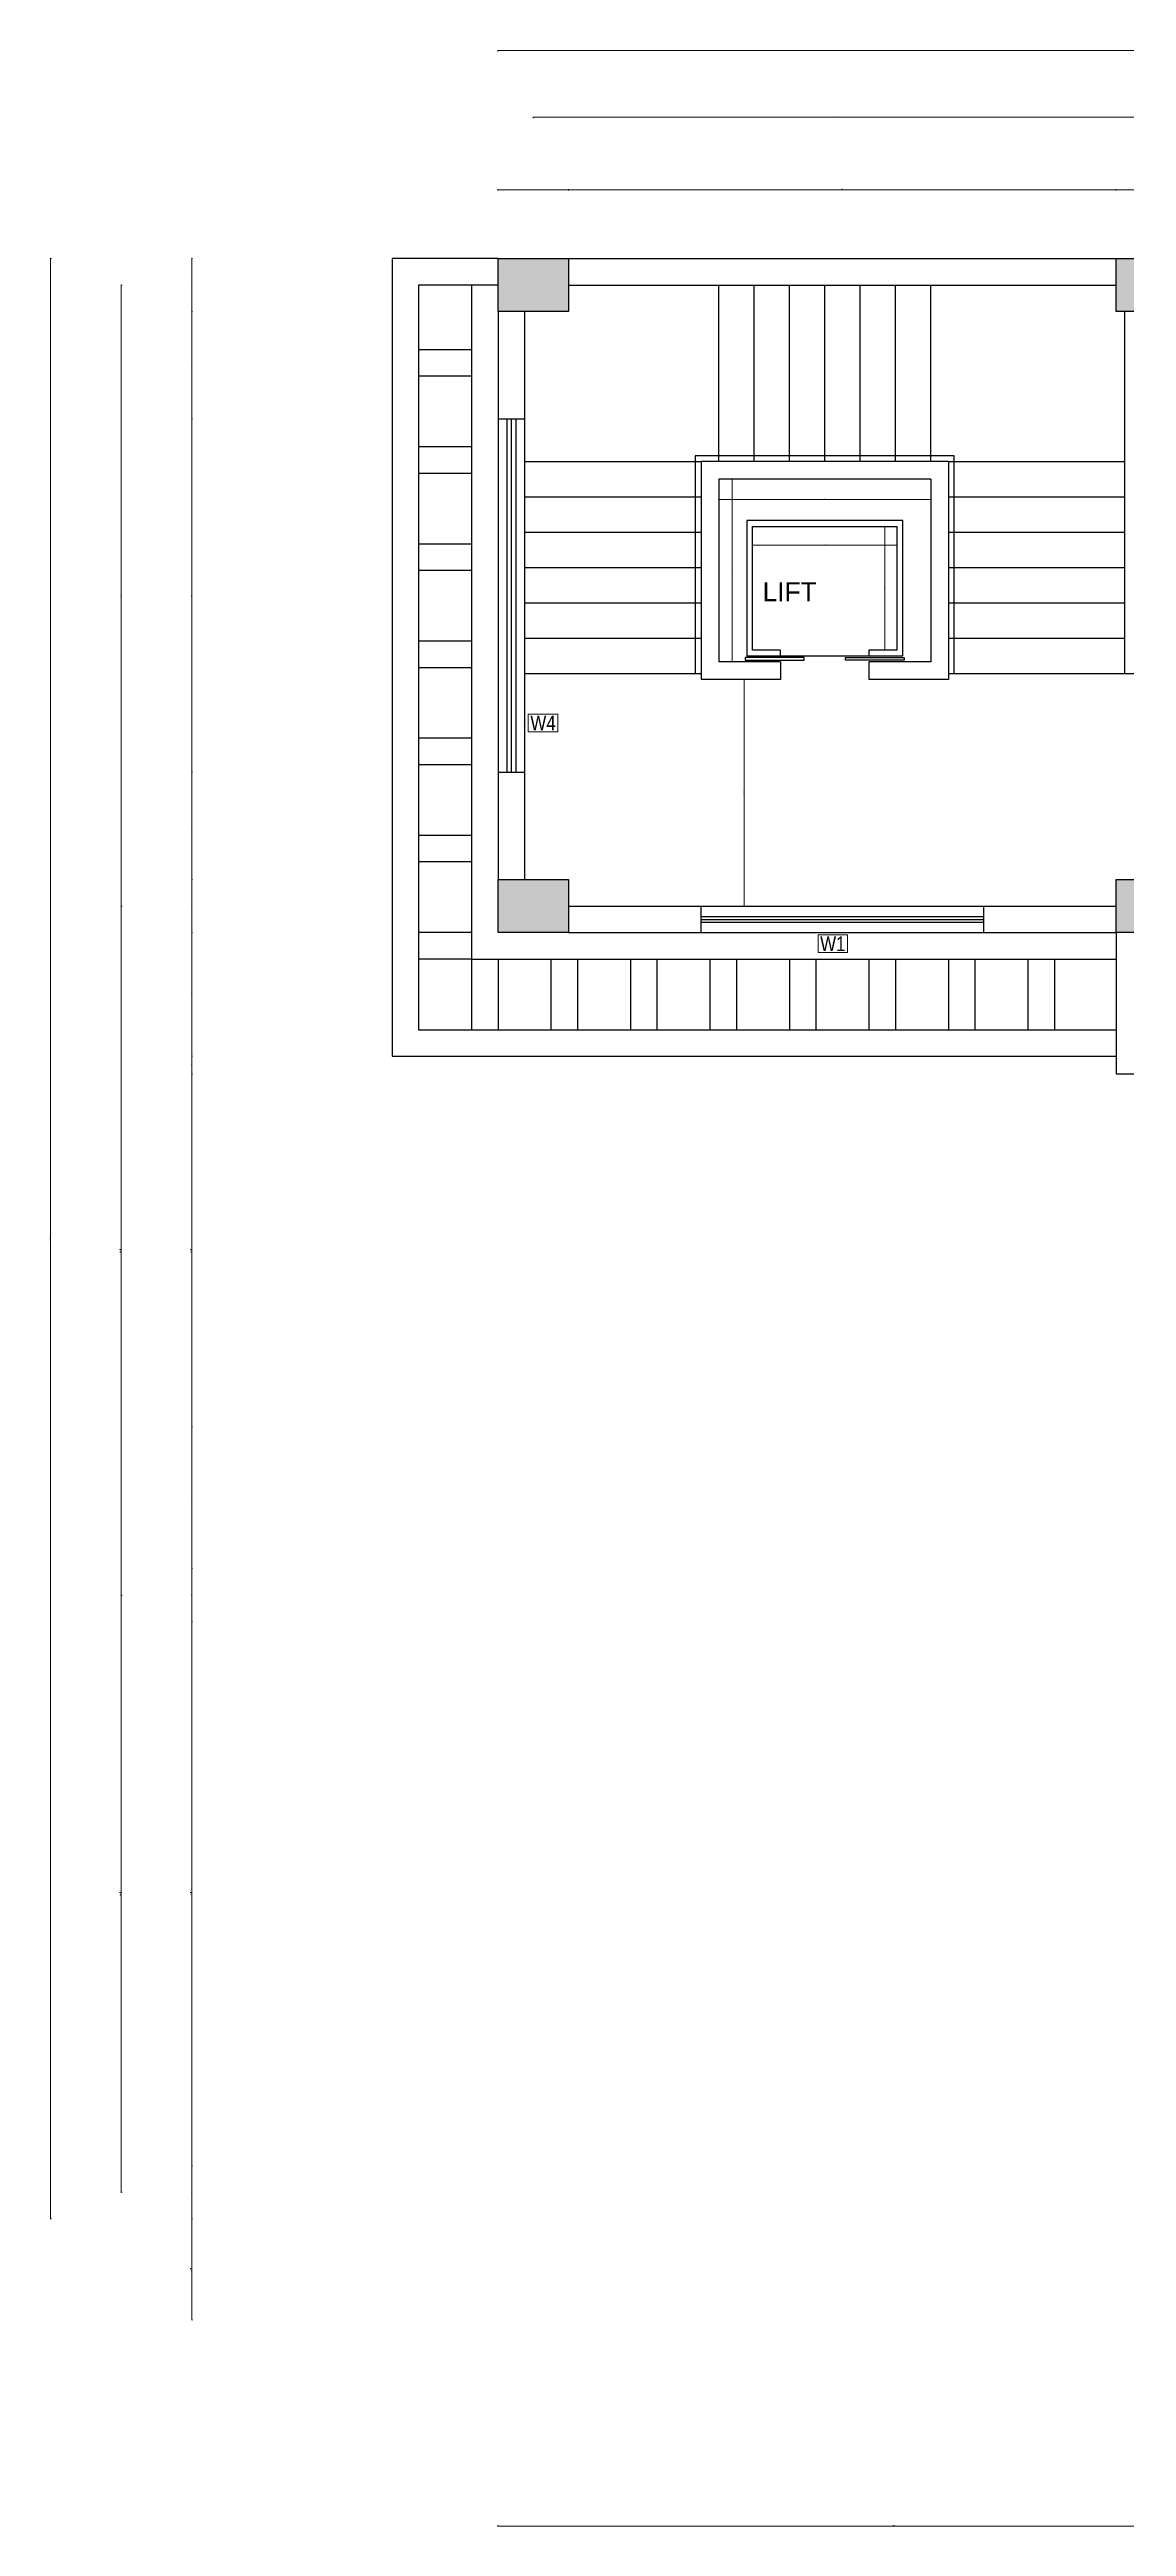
# Model space of a CAD drawing. Header units: inches. Extents: x -301229 to 1083107, y -854236 to 21026.
# Drawn here: x -191337 to -180361, y -617051 to -591807 of the extents above; entities that cross this region are included whole.
import ezdxf

# ---------------------------------------------------------------- set-up
doc = ezdxf.new("R2010")
doc.units = ezdxf.units.IN
doc.header["$MEASUREMENT"] = 0
for name, color, linetype, lineweight in [('dimension', 25, 'Continuous', 20), ('DOOR PLAN', 241, 'Continuous', 25), ('Text', 2, 'Continuous', 20), ('wall', 10, 'Continuous', 30)]:
    doc.layers.add(name, color=color, linetype=linetype, lineweight=lineweight)
doc.styles.add('7 INCH', font='times.ttf', dxfattribs={"height": 7})
doc.styles.add('arial.', font='arial.ttf')
doc.dimstyles.new('Copy of Standard', dxfattribs={"dimtxt": 8, "dimasz": 5, "dimexe": 4, "dimexo": 0.0625, "dimgap": 1.5, "dimtad": 1, "dimdec": 1, "dimzin": 0, "dimdsep": 46, "dimlunit": 4, "dimtxsty": 'Standard', "dimblk": 'OBLIQUE', "dimcen": 0.09, "dimclrd": 1, "dimclre": 1, "dimclrt": 3, "dimadec": 0, "dimazin": 0, "dimtfac": 1, "dimtdec": 1, "dimtix": 1, "dimtofl": 0, "dimtmove": 1, "dimatfit": 3, "dimfxl": 8, "dimfxlon": 1, "dimtolj": 1, "dimtzin": 0, "dimlwd": 15, "dimlwe": 15, "dimarcsym": 0})

# ---------------------------------------------------------------- blocks, each defined once
blk = doc.blocks.new('_Oblique')
at = {"color": 0, "linetype": 'ByBlock', "lineweight": -2}
blk.add_line((-0.5, -0.5), (0.5, 0.5), dxfattribs=at)
blk = doc.blocks.new('*D1515')
at = {"layer": 'Defpoints', "color": 0, "transparency": 16777216}
for p in [(-184516, -596324), (-182356, -596324), (-182356, -596392)]:
    blk.add_point(p, dxfattribs=at)
at = {"layer": 'wall', "color": 1, "lineweight": 15, "transparency": 16777216}
for p, q in [((-184516, -596384), (-184516, -596396)), ((-184516, -596392), (-182356, -596392)), ((-182356, -596384), (-182356, -596396))]:
    blk.add_line(p, q, dxfattribs=at)
at = {"layer": 'wall', "color": 1, "lineweight": 15, "transparency": 16777216, "xscale": 5, "yscale": 5, "zscale": 5, "rotation": 180}
blk.add_blockref('_Oblique', (-184516, -596392), dxfattribs=at)
at = {"layer": 'wall', "color": 1, "lineweight": 15, "transparency": 16777216, "xscale": 5, "yscale": 5, "zscale": 5}
blk.add_blockref('_Oblique', (-182356, -596392), dxfattribs=at)
at = {"layer": 'wall', "color": 3, "transparency": 16777216, "insert": (-183436, -596387), "char_height": 8, "attachment_point": 5}
blk.add_mtext("\\A1;180'", dxfattribs=at)
blk = doc.blocks.new('*D1516')
at = {"layer": 'Defpoints', "color": 0, "transparency": 16777216}
for p in [(-184380, -596187), (-184380, -596187), (-184380, -598047)]:
    blk.add_point(p, dxfattribs=at)
at = {"layer": 'wall', "color": 1, "lineweight": 15, "transparency": 16777216}
for p, q in [((-184380, -596187), (-184384, -596187)), ((-184380, -598047), (-184380, -596187)), ((-184380, -598047), (-184376, -598047))]:
    blk.add_line(p, q, dxfattribs=at)
at = {"layer": 'wall', "color": 1, "lineweight": 15, "transparency": 16777216, "xscale": 5, "yscale": 5, "zscale": 5}
for p, rotation in [((-184380, -596187), 90), ((-184380, -598047), 270)]:
    blk.add_blockref('_Oblique', p, dxfattribs=dict(at, rotation=rotation))
at = {"layer": 'wall', "color": 3, "transparency": 16777216, "insert": (-184385, -597117), "char_height": 8, "attachment_point": 5, "rotation": 90}
blk.add_mtext("\\A1;155'", dxfattribs=at)
blk = doc.blocks.new('*D1517')
at = {"layer": 'Defpoints', "color": 0, "transparency": 16777216}
for p in [(-184171, -596902), (-182701, -596857), (-182701, -596902)]:
    blk.add_point(p, dxfattribs=at)
at = {"layer": 'wall', "color": 1, "lineweight": 15, "transparency": 16777216}
for p, q in [((-184171, -596865), (-184171, -596853)), ((-184171, -596857), (-182701, -596857)), ((-182701, -596865), (-182701, -596853))]:
    blk.add_line(p, q, dxfattribs=at)
at = {"layer": 'wall', "color": 1, "lineweight": 15, "transparency": 16777216, "xscale": 5, "yscale": 5, "zscale": 5, "rotation": 180}
blk.add_blockref('_Oblique', (-184171, -596857), dxfattribs=at)
at = {"layer": 'wall', "color": 1, "lineweight": 15, "transparency": 16777216, "xscale": 5, "yscale": 5, "zscale": 5}
blk.add_blockref('_Oblique', (-182701, -596857), dxfattribs=at)
at = {"layer": 'wall', "color": 3, "transparency": 16777216, "insert": (-183436, -596852), "char_height": 8, "attachment_point": 5}
blk.add_mtext('\\A1;122\'-6"', dxfattribs=at)
blk = doc.blocks.new('*D1518')
at = {"layer": 'Defpoints', "color": 0, "transparency": 16777216}
for p in [(-182919, -596667), (-182986, -597927), (-182823, -597927)]:
    blk.add_point(p, dxfattribs=at)
at = {"layer": 'wall', "color": 1, "lineweight": 15, "transparency": 16777216}
for p, q in [((-182831, -596667), (-182819, -596667)), ((-182823, -596667), (-182823, -597927)), ((-182831, -597927), (-182819, -597927))]:
    blk.add_line(p, q, dxfattribs=at)
at = {"layer": 'wall', "color": 1, "lineweight": 15, "transparency": 16777216, "xscale": 5, "yscale": 5, "zscale": 5}
for p, rotation in [((-182823, -596667), 90), ((-182823, -597927), 270)]:
    blk.add_blockref('_Oblique', p, dxfattribs=dict(at, rotation=rotation))
at = {"layer": 'wall', "color": 3, "transparency": 16777216, "insert": (-182828, -597297), "char_height": 8, "attachment_point": 5, "rotation": 90}
blk.add_mtext("\\A1;105'", dxfattribs=at)
blk = doc.blocks.new('*D1519')
at = {"layer": 'Defpoints', "color": 0, "transparency": 16777216}
for p in [(-184073, -598227), (-184257, -600537), (-184073, -600537)]:
    blk.add_point(p, dxfattribs=at)
at = {"layer": 'wall', "color": 1, "lineweight": 15, "transparency": 16777216}
for p, q in [((-184249, -598227), (-184261, -598227)), ((-184257, -598227), (-184257, -600537)), ((-184249, -600537), (-184261, -600537))]:
    blk.add_line(p, q, dxfattribs=at)
at = {"layer": 'wall', "color": 1, "lineweight": 15, "transparency": 16777216, "xscale": 5, "yscale": 5, "zscale": 5}
for p, rotation in [((-184257, -598227), 90), ((-184257, -600537), 270)]:
    blk.add_blockref('_Oblique', p, dxfattribs=dict(at, rotation=rotation))
at = {"layer": 'wall', "color": 3, "transparency": 16777216, "insert": (-184263, -599382), "char_height": 8, "attachment_point": 5, "rotation": 90}
blk.add_mtext('\\A1;192\'-6"', dxfattribs=at)
blk = doc.blocks.new('*D1458')
at = {"layer": 'Defpoints', "color": 0, "transparency": 16777216}
for p in [(-186766, -593937), (-189886, -594477), (-186766, -594477)]:
    blk.add_point(p, dxfattribs=at)
at = {"layer": 'wall', "color": 1, "lineweight": 15, "transparency": 16777216}
for p, q in [((-189878, -593937), (-189890, -593937)), ((-189886, -593937), (-189886, -594477)), ((-189878, -594477), (-189890, -594477))]:
    blk.add_line(p, q, dxfattribs=at)
at = {"layer": 'wall', "color": 1, "lineweight": 15, "transparency": 16777216, "xscale": 5, "yscale": 5, "zscale": 5}
for p, rotation in [((-189886, -593937), 90), ((-189886, -594477), 270)]:
    blk.add_blockref('_Oblique', p, dxfattribs=dict(at, rotation=rotation))
at = {"layer": 'wall', "color": 3, "transparency": 16777216, "insert": (-189891, -594207), "char_height": 8, "attachment_point": 5, "rotation": 90}
blk.add_mtext("\\A1;45'", dxfattribs=at)
blk = doc.blocks.new('*D1459')
at = {"layer": 'Defpoints', "color": 0, "transparency": 16777216}
for p in [(-186766, -594207), (-190606, -600537), (-186766, -600537)]:
    blk.add_point(p, dxfattribs=at)
at = {"layer": 'wall', "color": 1, "lineweight": 15, "transparency": 16777216}
for p, q in [((-190598, -594207), (-190610, -594207)), ((-190606, -594207), (-190606, -600537)), ((-190598, -600537), (-190610, -600537))]:
    blk.add_line(p, q, dxfattribs=at)
at = {"layer": 'wall', "color": 1, "lineweight": 15, "transparency": 16777216, "xscale": 5, "yscale": 5, "zscale": 5}
for p, rotation in [((-190606, -594207), 90), ((-190606, -600537), 270)]:
    blk.add_blockref('_Oblique', p, dxfattribs=dict(at, rotation=rotation))
at = {"layer": 'wall', "color": 3, "transparency": 16777216, "insert": (-190611, -597372), "char_height": 8, "attachment_point": 5, "rotation": 90}
blk.add_mtext('\\A1;527\'-6"', dxfattribs=at)
blk = doc.blocks.new('*D1480')
at = {"layer": 'Defpoints', "color": 0, "transparency": 16777216}
for p in [(-186766, -594477), (-189886, -595572), (-186766, -595572)]:
    blk.add_point(p, dxfattribs=at)
at = {"layer": 'wall', "color": 1, "lineweight": 15, "transparency": 16777216}
for p, q in [((-189878, -594477), (-189890, -594477)), ((-189886, -594477), (-189886, -595572)), ((-189878, -595572), (-189890, -595572))]:
    blk.add_line(p, q, dxfattribs=at)
at = {"layer": 'wall', "color": 1, "lineweight": 15, "transparency": 16777216, "xscale": 5, "yscale": 5, "zscale": 5}
for p, rotation in [((-189886, -594477), 90), ((-189886, -595572), 270)]:
    blk.add_blockref('_Oblique', p, dxfattribs=dict(at, rotation=rotation))
at = {"layer": 'wall', "color": 3, "transparency": 16777216, "insert": (-189891, -595024), "char_height": 8, "attachment_point": 5, "rotation": 90}
blk.add_mtext('\\A1;91\'-3"', dxfattribs=at)
blk = doc.blocks.new('*D1481')
at = {"layer": 'Defpoints', "color": 0, "transparency": 16777216}
for p in [(-186766, -595572), (-189886, -599172), (-186766, -599172)]:
    blk.add_point(p, dxfattribs=at)
at = {"layer": 'wall', "color": 1, "lineweight": 15, "transparency": 16777216}
for p, q in [((-189878, -595572), (-189890, -595572)), ((-189886, -595572), (-189886, -599172)), ((-189878, -599172), (-189890, -599172))]:
    blk.add_line(p, q, dxfattribs=at)
at = {"layer": 'wall', "color": 1, "lineweight": 15, "transparency": 16777216, "xscale": 5, "yscale": 5, "zscale": 5}
for p, rotation in [((-189886, -595572), 90), ((-189886, -599172), 270)]:
    blk.add_blockref('_Oblique', p, dxfattribs=dict(at, rotation=rotation))
at = {"layer": 'wall', "color": 3, "transparency": 16777216, "insert": (-189891, -597372), "char_height": 8, "attachment_point": 5, "rotation": 90}
blk.add_mtext("\\A1;300'", dxfattribs=at)
blk = doc.blocks.new('*D1482')
at = {"layer": 'Defpoints', "color": 0, "transparency": 16777216}
for p in [(-186766, -599172), (-189886, -600267), (-186766, -600267)]:
    blk.add_point(p, dxfattribs=at)
at = {"layer": 'wall', "color": 1, "lineweight": 15, "transparency": 16777216}
for p, q in [((-189878, -599172), (-189890, -599172)), ((-189886, -599172), (-189886, -600267)), ((-189878, -600267), (-189890, -600267))]:
    blk.add_line(p, q, dxfattribs=at)
at = {"layer": 'wall', "color": 1, "lineweight": 15, "transparency": 16777216, "xscale": 5, "yscale": 5, "zscale": 5}
for p, rotation in [((-189886, -599172), 90), ((-189886, -600267), 270)]:
    blk.add_blockref('_Oblique', p, dxfattribs=dict(at, rotation=rotation))
at = {"layer": 'wall', "color": 3, "transparency": 16777216, "insert": (-189891, -599719), "char_height": 8, "attachment_point": 5, "rotation": 90}
blk.add_mtext('\\A1;91\'-3"', dxfattribs=at)
blk = doc.blocks.new('*D1483')
at = {"layer": 'Defpoints', "color": 0, "transparency": 16777216}
for p in [(-186766, -600267), (-189886, -600807), (-186766, -600807)]:
    blk.add_point(p, dxfattribs=at)
at = {"layer": 'wall', "color": 1, "lineweight": 15, "transparency": 16777216}
for p, q in [((-189878, -600267), (-189890, -600267)), ((-189886, -600267), (-189886, -600807)), ((-189878, -600807), (-189890, -600807))]:
    blk.add_line(p, q, dxfattribs=at)
at = {"layer": 'wall', "color": 1, "lineweight": 15, "transparency": 16777216, "xscale": 5, "yscale": 5, "zscale": 5}
for p, rotation in [((-189886, -600267), 90), ((-189886, -600807), 270)]:
    blk.add_blockref('_Oblique', p, dxfattribs=dict(at, rotation=rotation))
at = {"layer": 'wall', "color": 3, "transparency": 16777216, "insert": (-189891, -600537), "char_height": 8, "attachment_point": 5, "rotation": 90}
blk.add_mtext("\\A1;45'", dxfattribs=at)
blk = doc.blocks.new('*D1484')
at = {"layer": 'Defpoints', "color": 0, "transparency": 16777216}
for p in [(-186766, -600807), (-189886, -602067), (-187846, -602067)]:
    blk.add_point(p, dxfattribs=at)
at = {"layer": 'wall', "color": 1, "lineweight": 15, "transparency": 16777216}
for p, q in [((-189878, -600807), (-189890, -600807)), ((-189886, -600807), (-189886, -602067)), ((-189878, -602067), (-189890, -602067))]:
    blk.add_line(p, q, dxfattribs=at)
at = {"layer": 'wall', "color": 1, "lineweight": 15, "transparency": 16777216, "xscale": 5, "yscale": 5, "zscale": 5}
for p, rotation in [((-189886, -600807), 90), ((-189886, -602067), 270)]:
    blk.add_blockref('_Oblique', p, dxfattribs=dict(at, rotation=rotation))
at = {"layer": 'wall', "color": 3, "transparency": 16777216, "insert": (-189891, -601437), "char_height": 8, "attachment_point": 5, "rotation": 90}
blk.add_mtext("\\A1;105'", dxfattribs=at)
blk = doc.blocks.new('*D1485')
at = {"layer": 'Defpoints', "color": 0, "transparency": 16777216}
for p in [(-177256, -607289), (-189886, -607829), (-177256, -607829)]:
    blk.add_point(p, dxfattribs=at)
at = {"layer": 'wall', "color": 1, "lineweight": 15, "transparency": 16777216}
for p, q in [((-189878, -607289), (-189890, -607289)), ((-189886, -607289), (-189886, -607829)), ((-189878, -607829), (-189890, -607829))]:
    blk.add_line(p, q, dxfattribs=at)
at = {"layer": 'wall', "color": 1, "lineweight": 15, "transparency": 16777216, "xscale": 5, "yscale": 5, "zscale": 5}
for p, rotation in [((-189886, -607289), 90), ((-189886, -607829), 270)]:
    blk.add_blockref('_Oblique', p, dxfattribs=dict(at, rotation=rotation))
at = {"layer": 'wall', "color": 3, "transparency": 16777216, "insert": (-189891, -607559), "char_height": 8, "attachment_point": 5, "rotation": 90}
blk.add_mtext("\\A1;45'", dxfattribs=at)
blk = doc.blocks.new('*D1486')
at = {"layer": 'Defpoints', "color": 0, "transparency": 16777216}
for p in [(-177256, -607829), (-189886, -613375), (-177256, -613375)]:
    blk.add_point(p, dxfattribs=at)
at = {"layer": 'wall', "color": 1, "lineweight": 15, "transparency": 16777216}
for p, q in [((-189878, -607829), (-189890, -607829)), ((-189886, -607829), (-189886, -613375)), ((-189878, -613375), (-189890, -613375))]:
    blk.add_line(p, q, dxfattribs=at)
at = {"layer": 'wall', "color": 1, "lineweight": 15, "transparency": 16777216, "xscale": 5, "yscale": 5, "zscale": 5}
for p, rotation in [((-189886, -607829), 90), ((-189886, -613375), 270)]:
    blk.add_blockref('_Oblique', p, dxfattribs=dict(at, rotation=rotation))
at = {"layer": 'wall', "color": 3, "transparency": 16777216, "insert": (-189897, -610602), "char_height": 8, "attachment_point": 5, "rotation": 90}
blk.add_mtext('\\A1;462\'-1{\\H1x;\\S1/2;}"', dxfattribs=at)
blk = doc.blocks.new('*D1487')
at = {"layer": 'Defpoints', "color": 0, "transparency": 16777216}
for p in [(-177256, -613375), (-189886, -613915), (-177256, -613915)]:
    blk.add_point(p, dxfattribs=at)
at = {"layer": 'wall', "color": 1, "lineweight": 15, "transparency": 16777216}
for p, q in [((-189878, -613375), (-189890, -613375)), ((-189886, -613375), (-189886, -613915)), ((-189878, -613915), (-189890, -613915))]:
    blk.add_line(p, q, dxfattribs=at)
at = {"layer": 'wall', "color": 1, "lineweight": 15, "transparency": 16777216, "xscale": 5, "yscale": 5, "zscale": 5}
for p, rotation in [((-189886, -613375), 90), ((-189886, -613915), 270)]:
    blk.add_blockref('_Oblique', p, dxfattribs=dict(at, rotation=rotation))
at = {"layer": 'wall', "color": 3, "transparency": 16777216, "insert": (-189891, -613645), "char_height": 8, "attachment_point": 5, "rotation": 90}
blk.add_mtext("\\A1;45'", dxfattribs=at)
blk = doc.blocks.new('*D1488')
at = {"layer": 'Defpoints', "color": 0, "transparency": 16777216}
for p in [(-177256, -613915), (-189886, -614947), (-164706, -614947)]:
    blk.add_point(p, dxfattribs=at)
at = {"layer": 'wall', "color": 1, "lineweight": 15, "transparency": 16777216}
for p, q in [((-189878, -613915), (-189890, -613915)), ((-189886, -613915), (-189886, -614947)), ((-189878, -614947), (-189890, -614947))]:
    blk.add_line(p, q, dxfattribs=at)
at = {"layer": 'wall', "color": 1, "lineweight": 15, "transparency": 16777216, "xscale": 5, "yscale": 5, "zscale": 5}
for p, rotation in [((-189886, -613915), 90), ((-189886, -614947), 270)]:
    blk.add_blockref('_Oblique', p, dxfattribs=dict(at, rotation=rotation))
at = {"layer": 'wall', "color": 3, "transparency": 16777216, "insert": (-189897, -614431), "char_height": 8, "attachment_point": 5, "rotation": 90}
blk.add_mtext('\\A1;86\'-0{\\H1x;\\S1/2;}"', dxfattribs=at)
blk = doc.blocks.new('*D1489')
at = {"layer": 'Defpoints', "color": 0, "transparency": 16777216}
for p in [(-186766, -600537), (-190606, -607559), (-177256, -607559)]:
    blk.add_point(p, dxfattribs=at)
at = {"layer": 'wall', "color": 1, "lineweight": 15, "transparency": 16777216}
for p, q in [((-190598, -600537), (-190610, -600537)), ((-190606, -600537), (-190606, -607559)), ((-190598, -607559), (-190610, -607559))]:
    blk.add_line(p, q, dxfattribs=at)
at = {"layer": 'wall', "color": 1, "lineweight": 15, "transparency": 16777216, "xscale": 5, "yscale": 5, "zscale": 5}
for p, rotation in [((-190606, -600537), 90), ((-190606, -607559), 270)]:
    blk.add_blockref('_Oblique', p, dxfattribs=dict(at, rotation=rotation))
at = {"layer": 'wall', "color": 3, "transparency": 16777216, "insert": (-190617, -604048), "char_height": 8, "attachment_point": 5, "rotation": 90}
blk.add_mtext('\\A1;585\'-2{\\H1x;\\S1/2;}"', dxfattribs=at)
blk = doc.blocks.new('*D1490')
at = {"layer": 'Defpoints', "color": 0, "transparency": 16777216}
for p in [(-177256, -607559), (-190606, -613645), (-177256, -613645)]:
    blk.add_point(p, dxfattribs=at)
at = {"layer": 'wall', "color": 1, "lineweight": 15, "transparency": 16777216}
for p, q in [((-190598, -607559), (-190610, -607559)), ((-190606, -607559), (-190606, -613645)), ((-190598, -613645), (-190610, -613645))]:
    blk.add_line(p, q, dxfattribs=at)
at = {"layer": 'wall', "color": 1, "lineweight": 15, "transparency": 16777216, "xscale": 5, "yscale": 5, "zscale": 5}
for p, rotation in [((-190606, -607559), 90), ((-190606, -613645), 270)]:
    blk.add_blockref('_Oblique', p, dxfattribs=dict(at, rotation=rotation))
at = {"layer": 'wall', "color": 3, "transparency": 16777216, "insert": (-190617, -610602), "char_height": 8, "attachment_point": 5, "rotation": 90}
blk.add_mtext('\\A1;507\'-1{\\H1x;\\S1/2;}"', dxfattribs=at)
blk = doc.blocks.new('*D1491')
at = {"layer": 'Defpoints', "color": 0, "transparency": 16777216}
for p in [(-186046, -593235), (-186766, -593937), (-186046, -593937)]:
    blk.add_point(p, dxfattribs=at)
at = {"layer": 'wall', "color": 1, "lineweight": 15, "transparency": 16777216}
for p, q in [((-186766, -593243), (-186766, -593231)), ((-186766, -593235), (-186046, -593235)), ((-186046, -593243), (-186046, -593231))]:
    blk.add_line(p, q, dxfattribs=at)
at = {"layer": 'wall', "color": 1, "lineweight": 15, "transparency": 16777216, "xscale": 5, "yscale": 5, "zscale": 5, "rotation": 180}
blk.add_blockref('_Oblique', (-186766, -593235), dxfattribs=at)
at = {"layer": 'wall', "color": 1, "lineweight": 15, "transparency": 16777216, "xscale": 5, "yscale": 5, "zscale": 5}
blk.add_blockref('_Oblique', (-186046, -593235), dxfattribs=at)
at = {"layer": 'wall', "color": 3, "transparency": 16777216, "insert": (-186406, -593229), "char_height": 8, "attachment_point": 5}
blk.add_mtext("\\A1;60'", dxfattribs=at)
blk = doc.blocks.new('*D1492')
at = {"layer": 'Defpoints', "color": 0, "transparency": 16777216}
for p in [(-180196, -592497), (-186406, -593937), (-180196, -593937)]:
    blk.add_point(p, dxfattribs=at)
at = {"layer": 'wall', "color": 1, "lineweight": 15, "transparency": 16777216}
for p, q in [((-186406, -592505), (-186406, -592493)), ((-180196, -592505), (-180196, -592493)), ((-186406, -592497), (-180196, -592497))]:
    blk.add_line(p, q, dxfattribs=at)
at = {"layer": 'wall', "color": 1, "lineweight": 15, "transparency": 16777216, "xscale": 5, "yscale": 5, "zscale": 5, "rotation": 180}
blk.add_blockref('_Oblique', (-186406, -592497), dxfattribs=at)
at = {"layer": 'wall', "color": 1, "lineweight": 15, "transparency": 16777216, "xscale": 5, "yscale": 5, "zscale": 5}
blk.add_blockref('_Oblique', (-180196, -592497), dxfattribs=at)
at = {"layer": 'wall', "color": 3, "transparency": 16777216, "insert": (-183301, -592491), "char_height": 8, "attachment_point": 5}
blk.add_mtext('\\A1;517\'-6"', dxfattribs=at)
blk = doc.blocks.new('*D1496')
at = {"layer": 'Defpoints', "color": 0, "transparency": 16777216}
for p in [(-180466, -593235), (-186046, -593937), (-180466, -593937)]:
    blk.add_point(p, dxfattribs=at)
at = {"layer": 'wall', "color": 1, "lineweight": 15, "transparency": 16777216}
for p, q in [((-186046, -593243), (-186046, -593231)), ((-186046, -593235), (-180466, -593235)), ((-180466, -593243), (-180466, -593231))]:
    blk.add_line(p, q, dxfattribs=at)
at = {"layer": 'wall', "color": 1, "lineweight": 15, "transparency": 16777216, "xscale": 5, "yscale": 5, "zscale": 5, "rotation": 180}
blk.add_blockref('_Oblique', (-186046, -593235), dxfattribs=at)
at = {"layer": 'wall', "color": 1, "lineweight": 15, "transparency": 16777216, "xscale": 5, "yscale": 5, "zscale": 5}
blk.add_blockref('_Oblique', (-180466, -593235), dxfattribs=at)
at = {"layer": 'wall', "color": 3, "transparency": 16777216, "insert": (-183256, -593229), "char_height": 8, "attachment_point": 5}
blk.add_mtext("\\A1;465'", dxfattribs=at)
blk = doc.blocks.new('*D1497')
at = {"layer": 'Defpoints', "color": 0, "transparency": 16777216}
for p in [(-179926, -593235), (-180466, -593937), (-179926, -593937)]:
    blk.add_point(p, dxfattribs=at)
at = {"layer": 'wall', "color": 1, "lineweight": 15, "transparency": 16777216}
for p, q in [((-180466, -593243), (-180466, -593231)), ((-180466, -593235), (-179926, -593235)), ((-179926, -593243), (-179926, -593231))]:
    blk.add_line(p, q, dxfattribs=at)
at = {"layer": 'wall', "color": 1, "lineweight": 15, "transparency": 16777216, "xscale": 5, "yscale": 5, "zscale": 5, "rotation": 180}
blk.add_blockref('_Oblique', (-180466, -593235), dxfattribs=at)
at = {"layer": 'wall', "color": 1, "lineweight": 15, "transparency": 16777216, "xscale": 5, "yscale": 5, "zscale": 5}
blk.add_blockref('_Oblique', (-179926, -593235), dxfattribs=at)
at = {"layer": 'wall', "color": 3, "transparency": 16777216, "insert": (-180196, -593229), "char_height": 8, "attachment_point": 5}
blk.add_mtext("\\A1;45'", dxfattribs=at)
blk = doc.blocks.new('*D1504')
at = {"layer": 'Defpoints', "color": 0, "transparency": 16777216}
for p in [(-164476, -591817), (-186766, -593235), (-164476, -593235)]:
    blk.add_point(p, dxfattribs=at)
at = {"layer": 'wall', "color": 1, "lineweight": 15, "transparency": 16777216}
for p, q in [((-186766, -591825), (-186766, -591813)), ((-186766, -591817), (-164476, -591817)), ((-164476, -591825), (-164476, -591813))]:
    blk.add_line(p, q, dxfattribs=at)
at = {"layer": 'wall', "color": 1, "lineweight": 15, "transparency": 16777216, "xscale": 5, "yscale": 5, "zscale": 5, "rotation": 180}
blk.add_blockref('_Oblique', (-186766, -591817), dxfattribs=at)
at = {"layer": 'wall', "color": 1, "lineweight": 15, "transparency": 16777216, "xscale": 5, "yscale": 5, "zscale": 5}
blk.add_blockref('_Oblique', (-164476, -591817), dxfattribs=at)
at = {"layer": 'wall', "color": 3, "transparency": 16777216, "insert": (-175621, -591812), "char_height": 8, "attachment_point": 5}
blk.add_mtext('\\A1;1857\'-6"', dxfattribs=at)
blk = doc.blocks.new('*D1505')
at = {"layer": 'Defpoints', "color": 0, "transparency": 16777216}
for p in [(-189886, -593937), (-191326, -613915), (-189886, -613915)]:
    blk.add_point(p, dxfattribs=at)
at = {"layer": 'wall', "color": 1, "lineweight": 15, "transparency": 16777216}
for p, q in [((-191318, -593937), (-191330, -593937)), ((-191326, -593937), (-191326, -613915)), ((-191318, -613915), (-191330, -613915))]:
    blk.add_line(p, q, dxfattribs=at)
at = {"layer": 'wall', "color": 1, "lineweight": 15, "transparency": 16777216, "xscale": 5, "yscale": 5, "zscale": 5}
for p, rotation in [((-191326, -593937), 90), ((-191326, -613915), 270)]:
    blk.add_blockref('_Oblique', p, dxfattribs=dict(at, rotation=rotation))
at = {"layer": 'wall', "color": 3, "transparency": 16777216, "insert": (-191331, -603926), "char_height": 8, "attachment_point": 5, "rotation": 90}
blk.add_mtext('\\A1;1664\'-10"', dxfattribs=at)
blk = doc.blocks.new('*D1520')
at = {"layer": 'Defpoints', "color": 0, "transparency": 16777216}
for p in [(-187846, -602067), (-189886, -602247), (-180466, -602247)]:
    blk.add_point(p, dxfattribs=at)
at = {"layer": 'wall', "color": 1, "lineweight": 15, "transparency": 16777216}
for p, q in [((-189878, -602067), (-189890, -602067)), ((-189886, -602067), (-189886, -602247)), ((-189878, -602247), (-189890, -602247))]:
    blk.add_line(p, q, dxfattribs=at)
at = {"layer": 'wall', "color": 1, "lineweight": 15, "transparency": 16777216, "xscale": 5, "yscale": 5, "zscale": 5}
for p, rotation in [((-189886, -602067), 90), ((-189886, -602247), 270)]:
    blk.add_blockref('_Oblique', p, dxfattribs=dict(at, rotation=rotation))
at = {"layer": 'wall', "color": 3, "transparency": 16777216, "insert": (-189891, -602157), "char_height": 8, "attachment_point": 5, "rotation": 90}
blk.add_mtext("\\A1;15'", dxfattribs=at)
blk = doc.blocks.new('*D1521')
at = {"layer": 'Defpoints', "color": 0, "transparency": 16777216}
for p in [(-180466, -602247), (-189886, -605849), (-178696, -605849)]:
    blk.add_point(p, dxfattribs=at)
at = {"layer": 'wall', "color": 1, "lineweight": 15, "transparency": 16777216}
for p, q in [((-189878, -602247), (-189890, -602247)), ((-189886, -602247), (-189886, -605849)), ((-189878, -605849), (-189890, -605849))]:
    blk.add_line(p, q, dxfattribs=at)
at = {"layer": 'wall', "color": 1, "lineweight": 15, "transparency": 16777216, "xscale": 5, "yscale": 5, "zscale": 5}
for p, rotation in [((-189886, -602247), 90), ((-189886, -605849), 270)]:
    blk.add_blockref('_Oblique', p, dxfattribs=dict(at, rotation=rotation))
at = {"layer": 'wall', "color": 3, "transparency": 16777216, "insert": (-189897, -604048), "char_height": 8, "attachment_point": 5, "rotation": 90}
blk.add_mtext('\\A1;300\'-2{\\H1x;\\S1/2;}"', dxfattribs=at)
blk = doc.blocks.new('*D1522')
at = {"layer": 'Defpoints', "color": 0, "transparency": 16777216}
for p in [(-178696, -605849), (-189886, -607289), (-177256, -607289)]:
    blk.add_point(p, dxfattribs=at)
at = {"layer": 'wall', "color": 1, "lineweight": 15, "transparency": 16777216}
for p, q in [((-189878, -605849), (-189890, -605849)), ((-189886, -605849), (-189886, -607289)), ((-189878, -607289), (-189890, -607289))]:
    blk.add_line(p, q, dxfattribs=at)
at = {"layer": 'wall', "color": 1, "lineweight": 15, "transparency": 16777216, "xscale": 5, "yscale": 5, "zscale": 5}
for p, rotation in [((-189886, -605849), 90), ((-189886, -607289), 270)]:
    blk.add_blockref('_Oblique', p, dxfattribs=dict(at, rotation=rotation))
at = {"layer": 'wall', "color": 3, "transparency": 16777216, "insert": (-189891, -606569), "char_height": 8, "attachment_point": 5, "rotation": 90}
blk.add_mtext("\\A1;120'", dxfattribs=at)
blk = doc.blocks.new('*D1506')
at = {"layer": 'Defpoints', "color": 0, "transparency": 16777216}
for p in [(-186766, -600807), (-178696, -615608), (-186766, -617047)]:
    blk.add_point(p, dxfattribs=at)
at = {"layer": 'wall', "color": 1, "lineweight": 15, "transparency": 16777216}
for p, q in [((-186766, -617039), (-186766, -617051)), ((-178696, -617047), (-186766, -617047)), ((-178696, -617039), (-178696, -617051))]:
    blk.add_line(p, q, dxfattribs=at)
at = {"layer": 'wall', "color": 1, "lineweight": 15, "transparency": 16777216, "xscale": 5, "yscale": 5, "zscale": 5, "rotation": 180}
blk.add_blockref('_Oblique', (-186766, -617047), dxfattribs=at)
at = {"layer": 'wall', "color": 1, "lineweight": 15, "transparency": 16777216, "xscale": 5, "yscale": 5, "zscale": 5}
blk.add_blockref('_Oblique', (-178696, -617047), dxfattribs=at)
at = {"layer": 'wall', "color": 3, "transparency": 16777216, "insert": (-182731, -617042), "char_height": 8, "attachment_point": 5}
blk.add_mtext('\\A1;672\'-6"', dxfattribs=at)

msp = doc.modelspace()

# ---------------------------------------------------------------- hatches: boundary and pattern name
at = {"layer": 'wall'}
for points in [[(-186045.9, -594476.74), (-186045.9, -593936.74), (-186765.9, -593936.74), (-186765.9, -594476.74)], [(-179925.9, -593936.74), (-180465.9, -593936.74), (-180465.9, -594476.74), (-179925.9, -594476.74)], [(-186045.9, -600806.74), (-186045.9, -600266.74), (-186765.9, -600266.74), (-186765.9, -600806.74)], [(-179925.9, -600266.74), (-180465.9, -600266.74), (-180465.9, -600806.74), (-179925.9, -600806.74)]]:
    msp.add_hatch(color=2, dxfattribs=at).paths.add_polyline_path(points)

# ---------------------------------------------------------------- linework, layer by layer
at = {"layer": 'dimension'}
for points in [[(-186457.15, -598580.01), (-186157.15, -598580.01), (-186157.15, -598760.01), (-186457.15, -598760.01), (-186457.15, -598580.01)], [(-183503.61, -600830.42), (-183203.61, -600830.42), (-183203.61, -601010.42), (-183503.61, -601010.42), (-183503.61, -600830.42)]]:
    msp.add_lwpolyline(points, dxfattribs=at)
at = {"layer": 'DOOR PLAN'}
for p, q in [((-184515.9, -596006.74), (-184515.9, -594206.74)), ((-184155.9, -596006.74), (-184155.9, -594206.74)), ((-183795.9, -596006.74), (-183795.9, -594206.74)), ((-183435.9, -596006.74), (-183435.9, -594206.74)), ((-183075.9, -596006.74), (-183075.9, -594206.74)), ((-182715.9, -596006.74), (-182715.9, -594206.74)), ((-182355.9, -596006.74), (-182355.9, -594206.74)), ((-187035.9, -594866.74), (-187575.9, -594866.74)), ((-187035.9, -595136.74), (-187575.9, -595136.74)), ((-186765.9, -595571.74), (-186765.9, -599171.74)), ((-186675.9, -595571.74), (-186675.9, -599171.74)), ((-186630.9, -595571.74), (-186630.9, -599171.74)), ((-186585.9, -595571.74), (-186585.9, -599171.74)), ((-186495.9, -595571.74), (-186495.9, -599171.74)), ((-187035.9, -595856.74), (-187575.9, -595856.74)), ((-186495.9, -596006.74), (-184695.9, -596006.74)), ((-184755.9, -595946.74), (-184755.9, -598166.74)), ((-182115.9, -595946.74), (-184755.9, -595946.74)), ((-184515.9, -595946.74), (-184695.9, -595946.74)), ((-182175.9, -596006.74), (-180375.9, -596006.74)), ((-182115.9, -598166.74), (-182115.9, -595946.74)), ((-187035.9, -596126.74), (-187575.9, -596126.74)), ((-186495.9, -596366.74), (-184695.9, -596366.74)), ((-182175.9, -596366.74), (-180375.9, -596366.74)), ((-186495.9, -596726.74), (-184695.9, -596726.74)), ((-182175.9, -596726.74), (-180375.9, -596726.74)), ((-187035.9, -596846.74), (-187575.9, -596846.74)), ((-187035.9, -597116.74), (-187575.9, -597116.74)), ((-186495.9, -597086.74), (-184695.9, -597086.74)), ((-182175.9, -597086.74), (-180375.9, -597086.74)), ((-186495.9, -597446.74), (-184695.9, -597446.74)), ((-182175.9, -597446.74), (-180375.9, -597446.74)), ((-187035.9, -597836.74), (-187575.9, -597836.74)), ((-186495.9, -597806.74), (-184695.9, -597806.74)), ((-183885.9, -597986.74), (-182985.9, -597986.74)), ((-182175.9, -597806.74), (-180375.9, -597806.74)), ((-187035.9, -598106.74), (-187575.9, -598106.74)), ((-186495.9, -598166.74), (-184695.9, -598166.74)), ((-182175.9, -598166.74), (-180375.9, -598166.74)), ((-187035.9, -598826.74), (-187575.9, -598826.74)), ((-187035.9, -599096.74), (-187575.9, -599096.74)), ((-187035.9, -599816.74), (-187575.9, -599816.74)), ((-187035.9, -600086.74), (-187575.9, -600086.74)), ((-184695.9, -600536.74), (-181815.9, -600536.74)), ((-187035.9, -600806.74), (-187575.9, -600806.74)), ((-184695.9, -600641.74), (-181815.9, -600641.74)), ((-184695.9, -600671.74), (-181815.9, -600671.74)), ((-184695.9, -600701.74), (-181815.9, -600701.74)), ((-184695.9, -600806.74), (-181815.9, -600806.74)), ((-187035.9, -601076.74), (-187575.9, -601076.74)), ((-187035.9, -601076.74), (-187035.9, -601796.74)), ((-186765.9, -601076.74), (-186765.9, -601796.74)), ((-186225.9, -601076.74), (-186225.9, -601796.74)), ((-185955.9, -601076.74), (-185955.9, -601796.74)), ((-185415.9, -601076.74), (-185415.9, -601796.74)), ((-185145.9, -601076.74), (-185145.9, -601796.74)), ((-184605.9, -601076.74), (-184605.9, -601796.74)), ((-184335.9, -601076.74), (-184335.9, -601796.74)), ((-183795.9, -601076.74), (-183795.9, -601796.74)), ((-183525.9, -601076.74), (-183525.9, -601796.74)), ((-182985.9, -601076.74), (-182985.9, -601796.74)), ((-182715.9, -601076.74), (-182715.9, -601796.74)), ((-182175.9, -601076.74), (-182175.9, -601796.74)), ((-181905.9, -601076.74), (-181905.9, -601796.74)), ((-181365.9, -601076.74), (-181365.9, -601796.74)), ((-181095.9, -601076.74), (-181095.9, -601796.74))]:
    msp.add_line(p, q, dxfattribs=at)
for points in [[(-186765.9, -593936.74), (-187845.9, -593936.74), (-187845.9, -602066.74), (-180465.9, -602066.74)], [(-186765.9, -594206.74), (-187575.9, -594206.74), (-187575.9, -601796.74), (-180465.9, -601796.74)], [(-187035.9, -594206.74), (-187035.9, -601076.74), (-180465.9, -601076.74)], [(-182985.9, -597926.74), (-182985.9, -597986.74), (-182640.9, -597986.74), (-182640.9, -596606.74), (-184230.9, -596606.74), (-184230.9, -597986.74), (-183885.9, -597986.74), (-183885.9, -597926.74), (-184170.9, -597926.74), (-184170.9, -596666.74), (-182700.9, -596666.74), (-182700.9, -597926.74), (-182985.9, -597926.74)], [(-183645.9, -598001.74), (-184245.9, -598001.74), (-184245.9, -598031.74), (-183645.9, -598031.74), (-183645.9, -598001.74)], [(-183225.9, -598001.74), (-182625.9, -598001.74), (-182625.9, -598031.74), (-183225.9, -598031.74), (-183225.9, -598001.74)], [(-180465.9, -600806.74), (-180465.9, -602246.74), (-171495.9, -602246.74), (-171495.9, -605849.17), (-178695.9, -605849.17), (-178695.9, -613525.51)]]:
    msp.add_lwpolyline(points, dxfattribs=at)
at = {"layer": 'wall'}
for p, q in [((-186045.9, -593936.74), (-180465.9, -593936.74)), ((-186045.9, -594206.74), (-180465.9, -594206.74)), ((-186765.9, -594476.74), (-186765.9, -595571.74)), ((-186495.9, -594476.74), (-186495.9, -595571.74)), ((-180375.9, -598166.74), (-180375.9, -594476.74)), ((-186765.9, -595571.74), (-186495.9, -595571.74)), ((-182175.9, -596006.74), (-184695.9, -596006.74)), ((-184695.9, -596006.74), (-184695.9, -598226.74)), ((-182175.9, -596006.74), (-182175.9, -598226.74)), ((-182355.9, -596186.74), (-184515.9, -596186.74)), ((-184515.9, -596186.74), (-184515.9, -598046.74)), ((-182355.9, -596186.74), (-182355.9, -598046.74)), ((-183885.9, -598046.74), (-184515.9, -598046.74)), ((-183885.9, -598046.74), (-183885.9, -598226.74)), ((-182355.9, -598046.74), (-182985.9, -598046.74)), ((-182985.9, -598046.74), (-182985.9, -598226.74)), ((-183885.9, -598226.74), (-184695.9, -598226.74)), ((-182175.9, -598226.74), (-182985.9, -598226.74)), ((-180375.9, -598166.74), (-180105.9, -598166.74)), ((-186765.9, -599171.74), (-186765.9, -600266.74)), ((-186765.9, -599171.74), (-186495.9, -599171.74)), ((-186495.9, -599171.74), (-186495.9, -600266.74)), ((-186045.9, -600536.74), (-184695.9, -600536.74)), ((-184695.9, -600806.74), (-184695.9, -600536.74)), ((-181815.9, -600536.74), (-180465.9, -600536.74)), ((-181815.9, -600806.74), (-181815.9, -600536.74)), ((-186045.9, -600806.74), (-184695.9, -600806.74)), ((-181815.9, -600806.74), (-180465.9, -600806.74))]:
    msp.add_line(p, q, dxfattribs=at)
for points in [[(-186765.9, -593936.74), (-186045.9, -593936.74), (-186045.9, -594476.74), (-186765.9, -594476.74), (-186765.9, -593936.74)], [(-180465.9, -593936.74), (-179925.9, -593936.74), (-179925.9, -594476.74), (-180465.9, -594476.74), (-180465.9, -593936.74)], [(-186765.9, -600266.74), (-186045.9, -600266.74), (-186045.9, -600806.74), (-186765.9, -600806.74), (-186765.9, -600266.74)], [(-180465.9, -600266.74), (-179925.9, -600266.74), (-179925.9, -600806.74), (-180465.9, -600806.74), (-180465.9, -600266.74)]]:
    msp.add_lwpolyline(points, dxfattribs=at)
at = {"layer": 'wall', "color": 5, "lineweight": 0}
msp.add_lwpolyline([(-186765.9, -593936.74), (-186765.9, -600806.74), (-170055.9, -600806.74), (-170055.9, -607289.17), (-177255.9, -607289.17), (-177255.9, -613914.87), (-164705.87, -614947.17), (-163061.92, -604910.68), (-164475.9, -593936.74), (-186765.9, -593936.74)], dxfattribs=at)

# ---------------------------------------------------------------- texts
at = {"layer": 'Text'}
for s, insert, char_height, width, attachment_point, style in [('LIFT', (-183793.98, -597237.24), 192, 1802.5902, 2, 'arial.'), ('{\\fArial Narrow|b0|i0|c0|p34;W4}', (-186307.15, -598670.01), 150, 300, 5, '7 INCH'), ('{\\fArial Narrow|b0|i0|c0|p34;W1}', (-183353.61, -600920.42), 150, 300, 5, '7 INCH')]:
    msp.add_mtext(s, dxfattribs=dict(at, insert=insert, char_height=char_height, width=width, attachment_point=attachment_point, style=style))

# ---------------------------------------------------------------- dimensions: what is measured, and where the dimension line sits
at = {"layer": 'wall'}
for base, p1, p2, picture, middle in [((-164475.9, -591817.39), (-186765.9, -593234.52), (-164475.9, -593234.52), '*D1504', (-175620.9, -591811.89)), ((-180195.9, -592496.78), (-186405.9, -593936.74), (-180195.9, -593936.74), '*D1492', (-183300.9, -592491.28)), ((-186045.9, -593234.52), (-186765.9, -593936.74), (-186045.9, -593936.74), '*D1491', (-186405.9, -593229.02)), ((-180465.9, -593234.52), (-186045.9, -593936.74), (-180465.9, -593936.74), '*D1496', (-183255.9, -593229.02)), ((-179925.9, -593234.52), (-180465.9, -593936.74), (-179925.9, -593936.74), '*D1497', (-180195.9, -593229.02)), ((-182355.9, -596392.21), (-184515.9, -596323.85), (-182355.9, -596323.85), '*D1515', (-183435.9, -596386.71)), ((-182700.9, -596857.12), (-184170.9, -596901.73), (-182700.9, -596901.73), '*D1517', (-183435.9, -596851.62)), ((-186765.9, -617047.39), (-178695.9, -615607.93), (-186765.9, -600806.74), '*D1506', (-182730.9, -617041.89))]:
    dim = msp.add_linear_dim(base=base, p1=p1, p2=p2, dimstyle='Copy of Standard', dxfattribs=at)
    dim.commit()
    dim.dimension.update_dxf_attribs({"geometry": picture, "text_midpoint": middle})
for base, p1, p2, picture, middle in [((-191325.76, -613914.87), (-189885.9, -593936.74), (-189885.9, -613914.87), '*D1505', (-191331.26, -603925.8)), ((-189885.9, -594476.74), (-186765.9, -593936.74), (-186765.9, -594476.74), '*D1458', (-189891.4, -594206.74)), ((-190605.9, -600536.74), (-186765.9, -594206.74), (-186765.9, -600536.74), '*D1459', (-190611.4, -597371.74)), ((-189885.9, -595571.74), (-186765.9, -594476.74), (-186765.9, -595571.74), '*D1480', (-189891.4, -595024.24)), ((-189885.9, -599171.74), (-186765.9, -595571.74), (-186765.9, -599171.74), '*D1481', (-189891.4, -597371.74)), ((-184379.88, -596186.74), (-184379.88, -598046.74), (-184379.88, -596186.74), '*D1516', (-184385.38, -597116.74)), ((-182822.9, -597926.74), (-182918.62, -596666.74), (-182985.9, -597926.74), '*D1518', (-182828.4, -597296.74)), ((-184257.24, -600536.74), (-184073.1, -598226.74), (-184073.1, -600536.74), '*D1519', (-184262.74, -599381.74)), ((-189885.9, -600266.74), (-186765.9, -599171.74), (-186765.9, -600266.74), '*D1482', (-189891.4, -599719.24)), ((-189885.9, -600806.74), (-186765.9, -600266.74), (-186765.9, -600806.74), '*D1483', (-189891.4, -600536.74)), ((-190605.9, -607559.17), (-186765.9, -600536.74), (-177255.9, -607559.17), '*D1489', (-190616.73, -604047.95)), ((-189885.9, -602066.74), (-186765.9, -600806.74), (-187845.9, -602066.74), '*D1484', (-189891.4, -601436.74)), ((-189885.9, -602246.74), (-187845.9, -602066.74), (-180465.9, -602246.74), '*D1520', (-189891.4, -602156.74)), ((-189885.9, -605849.17), (-180465.9, -602246.74), (-178695.9, -605849.17), '*D1521', (-189896.73, -604047.95)), ((-189885.9, -607289.17), (-178695.9, -605849.17), (-177255.9, -607289.17), '*D1522', (-189891.4, -606569.17)), ((-189885.9, -607829.17), (-177255.9, -607289.17), (-177255.9, -607829.17), '*D1485', (-189891.4, -607559.17)), ((-190605.9, -613644.87), (-177255.9, -607559.17), (-177255.9, -613644.87), '*D1490', (-190616.73, -610602.02)), ((-189885.9, -613374.87), (-177255.9, -607829.17), (-177255.9, -613374.87), '*D1486', (-189896.73, -610602.02)), ((-189885.9, -613914.87), (-177255.9, -613374.87), (-177255.9, -613914.87), '*D1487', (-189891.4, -613644.87)), ((-189885.9, -614947.17), (-177255.9, -613914.87), (-164705.87, -614947.17), '*D1488', (-189896.73, -614431.02))]:
    dim = msp.add_linear_dim(base=base, p1=p1, p2=p2, angle=90, dimstyle='Copy of Standard', dxfattribs=at)
    dim.commit()
    dim.dimension.update_dxf_attribs({"geometry": picture, "text_midpoint": middle})

doc.saveas('drawing.dxf')
